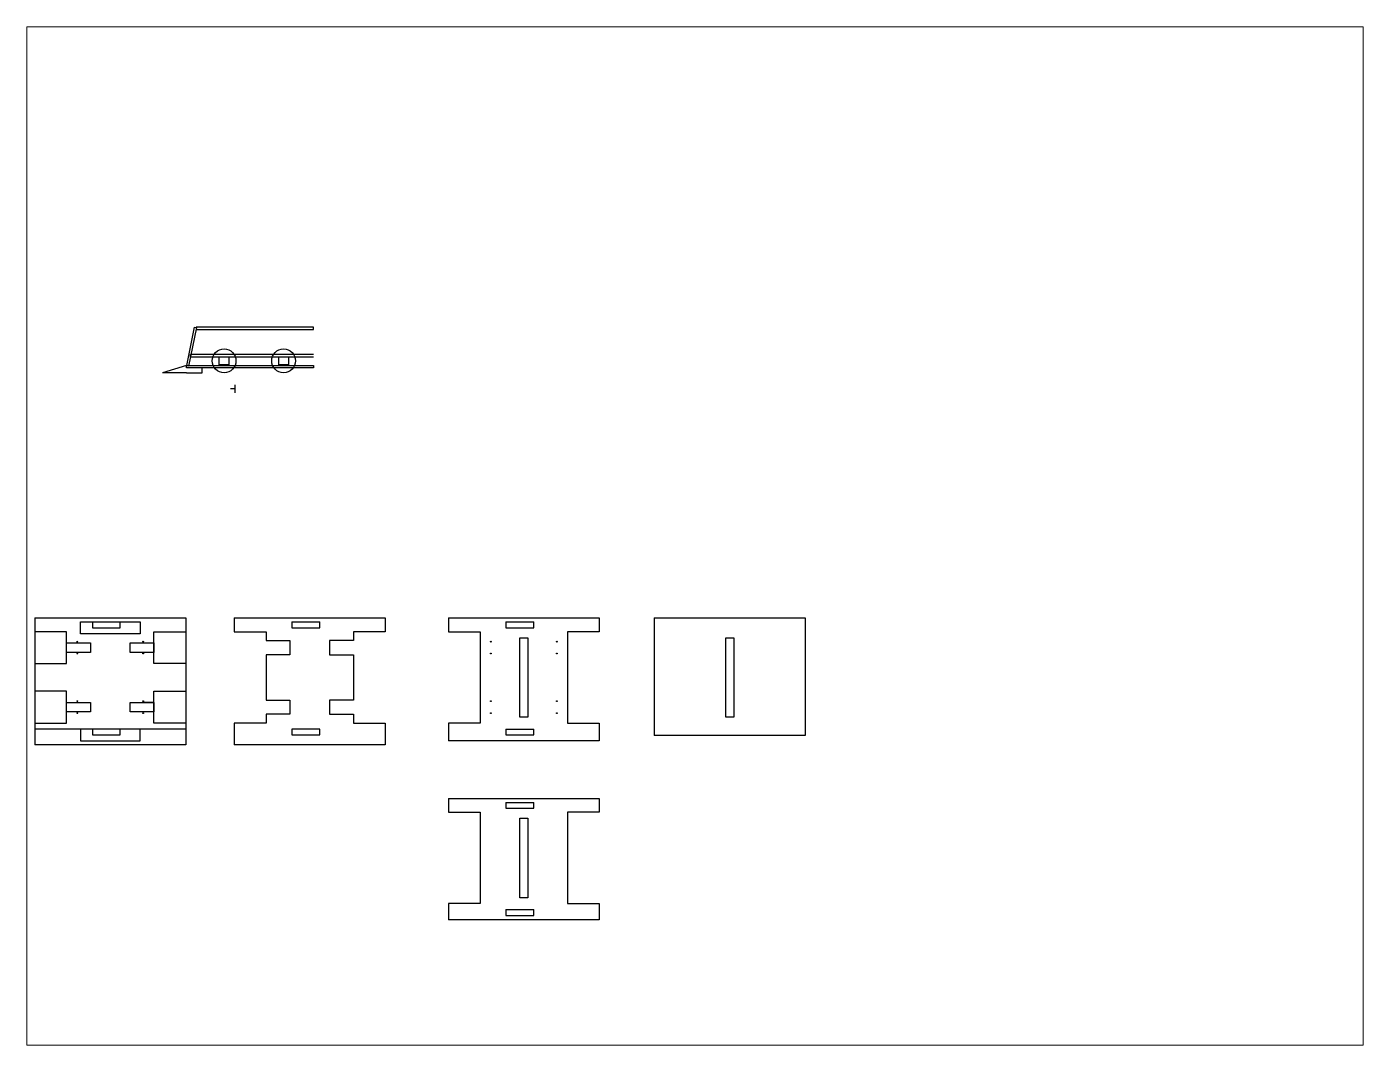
# Paper-space layout 'Layout1' of a CAD drawing. Header units: inches. Extents: x 1.05 to 9.45, y 0.8 to 7.2.
# The model-space entities are those that its viewports show. They can reach past a viewport. Long polylines and large blocks are cut down to what shows.
import ezdxf

# ---------------------------------------------------------------- set-up
doc = ezdxf.new("R2010")
doc.units = ezdxf.units.IN
doc.header["$MEASUREMENT"] = 0

msp = doc.modelspace()

# ---------------------------------------------------------------- linework, layer by layer
for p, q in [((440.9, 684.6), (430.9, 636.1)), ((443.8, 684), (433.8, 635.5)), ((440.9, 684.6), (443.8, 684)), ((590.9, 684.6), (443.3, 684.6)), ((443.3, 684.6), (443.3, 681.6)), ((443.3, 681.6), (590.9, 681.6)), ((590.9, 681.6), (590.9, 684.6)), ((590.9, 650.1), (436.2, 650.1)), ((436.2, 647.1), (436.2, 650.1)), ((436.2, 647.1), (590.9, 647.1)), ((430.9, 636.1), (400.9, 627.1)), ((430.9, 627.1), (400.9, 627.1)), ((433.8, 635.5), (430.9, 636.1)), ((430.9, 627.1), (450.9, 627.1)), ((450.9, 627.1), (450.9, 633.1)), ((492.4, 607), (486.4, 607)), ((492.4, 602), (492.4, 612)), ((240.1, 318.6), (240.1, 158.6)), ((240.1, 318.6), (430.1, 318.6)), ((312.6, 313.6), (312.6, 306.1)), ((312.6, 306.1), (347.6, 306.1)), ((347.6, 306.1), (347.6, 313.6)), ((430.1, 318.6), (430.1, 158.6)), ((491.3, 318.6), (681.3, 318.6)), ((563.8, 313.6), (563.8, 306.1)), ((563.8, 313.6), (598.8, 313.6)), ((563.8, 306.1), (598.8, 306.1)), ((598.8, 306.1), (598.8, 313.6)), ((760.8, 318.6), (950.8, 318.6)), ((833.3, 313.6), (833.3, 306.1)), ((833.3, 313.6), (868.3, 313.6)), ((833.3, 306.1), (868.3, 306.1)), ((868.3, 306.1), (868.3, 313.6)), ((1020.1, 318.6), (1020.1, 170.6)), ((1020.1, 318.6), (1210.1, 318.6)), ((1210.1, 318.6), (1210.1, 170.6)), ((390.1, 212.1), (376.6, 212.1)), ((390.1, 212.1), (380.1, 212.1)), ((760.8, 186.1), (760.8, 163.6)), ((430.1, 178.6), (240.1, 178.6)), ((312.6, 178.6), (312.6, 171.1)), ((312.6, 171.1), (347.6, 171.1)), ((347.6, 171.1), (347.6, 178.6)), ((563.8, 178.6), (563.8, 171.1)), ((598.8, 178.6), (563.8, 178.6)), ((563.8, 171.1), (598.8, 171.1)), ((598.8, 171.1), (598.8, 178.6)), ((833.3, 178.6), (833.3, 171.1)), ((833.3, 178.6), (868.3, 178.6)), ((833.3, 171.1), (868.3, 171.1)), ((868.3, 171.1), (868.3, 178.6)), ((1210.1, 170.6), (1020.1, 170.6)), ((430.1, 158.6), (240.1, 158.6)), ((681.3, 158.6), (491.3, 158.6)), ((950.8, 163.6), (760.8, 163.6)), ((760.8, 91.3), (950.8, 91.3)), ((833.3, 86.3), (833.3, 78.8)), ((833.3, 86.3), (868.3, 86.3)), ((868.3, 78.8), (868.3, 86.3)), ((833.3, 78.8), (868.3, 78.8)), ((760.8, -41.2), (760.8, -61.7)), ((833.3, -48.7), (833.3, -56.2)), ((833.3, -48.7), (868.3, -48.7)), ((868.3, -56.2), (868.3, -48.7)), ((950.8, -61.7), (760.8, -61.7)), ((833.3, -56.2), (868.3, -56.2))]:
    msp.add_line(p, q)
for points in [[(472.4, 647.1), (484.4, 647.1), (484.4, 637.1), (472.4, 637.1), (472.4, 647.1)], [(547.4, 647.1), (559.4, 647.1), (559.4, 637.1), (547.4, 637.1), (547.4, 647.1)], [(491.3, 318.6), (491.3, 301.1), (531.3, 301.1), (531.3, 290.1), (561.3, 290.1), (561.3, 272.1), (531.3, 272.1), (531.3, 215.1), (561.3, 215.1), (561.3, 197.1), (531.3, 197.1), (531.3, 186.1), (491.3, 186.1), (491.3, 158.6)], [(681.3, 318.6), (681.3, 301.1), (641.3, 301.1), (641.3, 290.1), (611.3, 290.1), (611.3, 272.1), (641.3, 272.1), (641.3, 215.1), (611.3, 215.1), (611.3, 197.1), (641.3, 197.1), (641.3, 186.1), (681.3, 186.1), (681.3, 158.6)], [(760.8, 318.6), (760.8, 301.1), (800.8, 301.1), (800.8, 186.1), (760.8, 186.1)], [(950.8, 318.6), (950.8, 301.1), (910.8, 301.1), (910.8, 186.1), (950.8, 186.1), (950.8, 163.6)], [(760.8, 91.3), (760.8, 73.8), (800.8, 73.8), (800.8, -41.2), (760.8, -41.2)], [(950.8, 91.3), (950.8, 73.8), (910.8, 73.8), (910.8, -41.2), (950.8, -41.2), (950.8, -61.7)]]:
    msp.add_lwpolyline(points)
for points in [[(590.9, 633.1), (430.9, 633.1), (430.9, 636.1), (590.9, 636.1)], [(297.6, 313.6), (372.6, 313.6), (372.6, 298.6), (297.6, 298.6)], [(240.1, 261.1), (280.1, 261.1), (280.1, 301.1), (240.1, 301.1)], [(280.1, 287.1), (310.1, 287.1), (310.1, 275.1), (280.1, 275.1)], [(360.1, 287.1), (390.1, 287.1), (390.1, 275.1), (360.1, 275.1)], [(430.1, 261.1), (390.1, 261.1), (390.1, 301.1), (430.1, 301.1)], [(850.8, 293.6), (860.8, 293.6), (860.8, 193.6), (850.8, 193.6)], [(1110.1, 293.6), (1120.1, 293.6), (1120.1, 193.6), (1110.1, 193.6)], [(240.1, 186.1), (280.1, 186.1), (280.1, 226.1), (240.1, 226.1)], [(430.1, 186.1), (390.1, 186.1), (390.1, 226.1), (430.1, 226.1)], [(280.1, 212.1), (310.1, 212.1), (310.1, 200.1), (280.1, 200.1)], [(360.1, 212.1), (390.1, 212.1), (390.1, 200.1), (360.1, 200.1)], [(297.6, 163.6), (372.6, 163.6), (372.6, 178.6), (297.6, 178.6)], [(850.8, 66.3), (860.8, 66.3), (860.8, -33.7), (850.8, -33.7)]]:
    msp.add_lwpolyline(points, close=True)
for centre, radius in [((478.4, 642.1), 15), ((553.4, 642.1), 15), ((293.6, 288.6), 0.5), ((376.6, 288.6), 0.5), ((814.3, 288.6), 0.5), ((897.3, 288.6), 0.5), ((293.6, 273.6), 0.5), ((376.6, 273.6), 0.5), ((814.3, 273.6), 0.5), ((897.3, 273.6), 0.5), ((293.6, 213.6), 0.5), ((376.6, 213.6), 0.5), ((814.3, 213.6), 0.5), ((897.3, 213.6), 0.5), ((293.6, 198.6), 0.5), ((376.6, 198.6), 0.5), ((814.3, 198.6), 0.5), ((897.3, 198.6), 0.5)]:
    msp.add_circle(centre, radius)

psp = doc.layouts.get("Layout1")

# ---------------------------------------------------------------- viewports
at = {"layer": '0', "view_target_point": (1071.3685, 421.5965)}
psp.add_viewport(center=(5.25, 4), size=(8.4, 6.4), view_center_point=(0, 0), view_height=1282.205315, dxfattribs=at)

doc.saveas('drawing.dxf')
